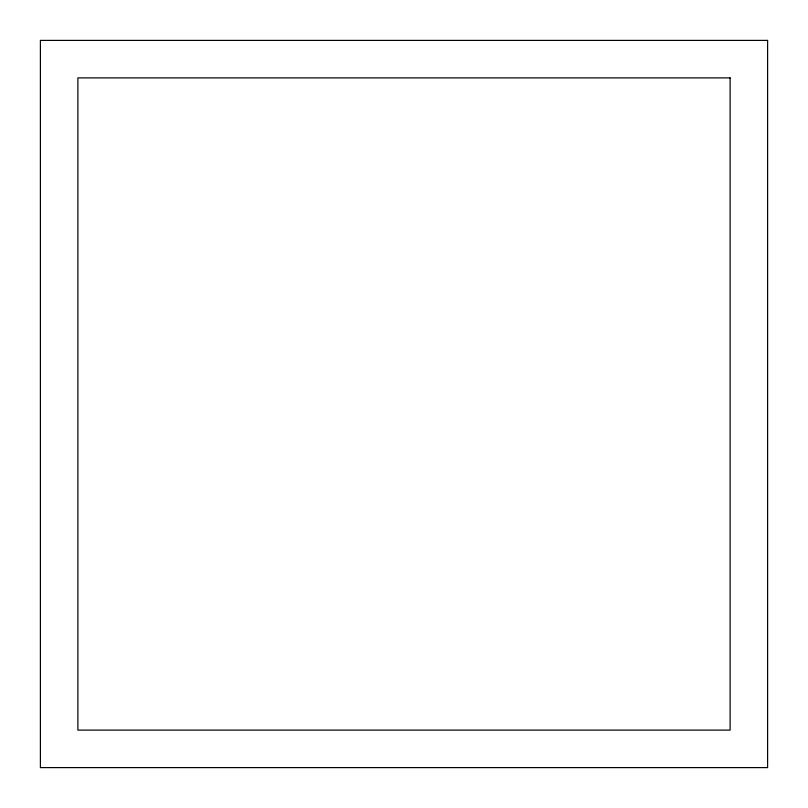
<?xml version="1.0" encoding="UTF-8"?>
<svg xmlns="http://www.w3.org/2000/svg" width="808" height="808" viewBox="0 0 808 808"><rect width="100%" height="100%" fill="white"/><g stroke="black" fill="none" stroke-linecap="round" stroke-linejoin="round"><path stroke-width="1.21" d="M767.6 40.4L40.4 40.4L40.4 767.6L767.6 767.6L767.6 40.4M730.109 77.891L77.891 77.891L77.891 730.109L730.109 730.109L730.109 77.891"/></g></svg>
